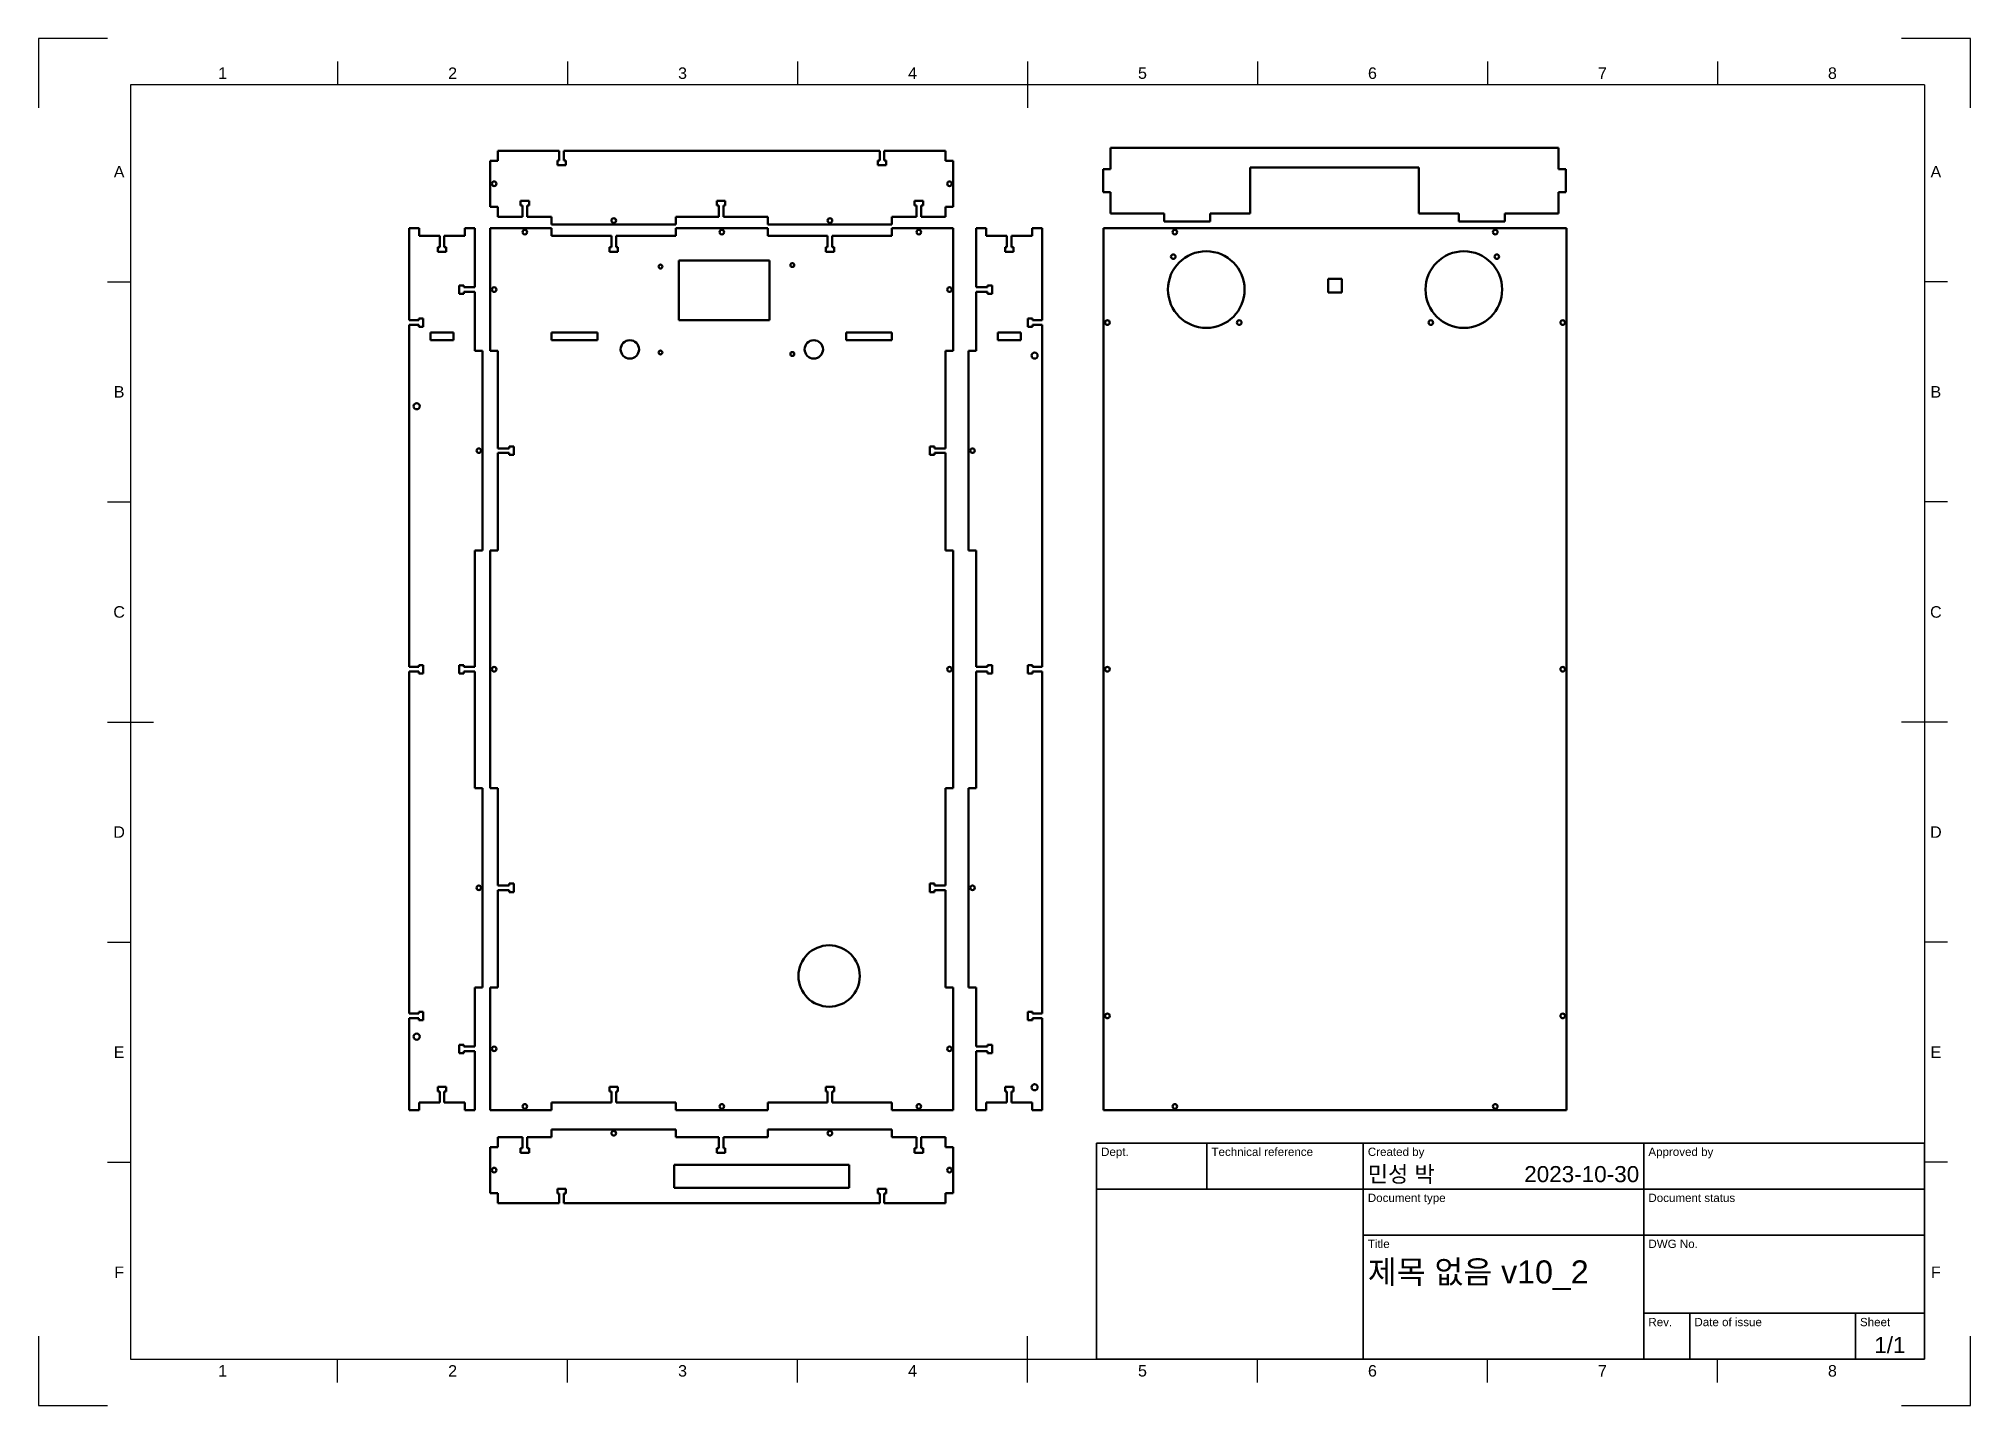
# Model space of a CAD drawing. Header units: millimetres. Extents: x 0 to 420, y 0 to 297.
import ezdxf
from ezdxf.enums import TextEntityAlignment as Align

# ---------------------------------------------------------------- set-up
doc = ezdxf.new("R2010")
doc.units = ezdxf.units.MM
doc.header["$LTSCALE"] = 0.75
for name, color, linetype, lineweight in [('BORDER', 7, 'Continuous', 25), ('TITLEBLOCK', 7, 'Continuous', 35), ('Visible', 7, 'Continuous', 50)]:
    doc.layers.add(name, color=color, linetype=linetype, lineweight=lineweight)
doc.styles.add('FusionTitle', font='arial.ttf')

# ---------------------------------------------------------------- blocks, each defined once
blk = doc.blocks.new('ISO_A3_SHEET')
at = {"layer": 'BORDER'}
for p, q in [((65, 292), (65, 287)), ((115, 292), (115, 287)), ((165, 292), (165, 287)), ((215, 292), (215, 282)), ((265, 292), (265, 287)), ((315, 292), (315, 287)), ((365, 292), (365, 287)), ((410, 287), (20, 287)), ((20, 287), (20, 10)), ((410, 287), (410, 10)), ((15, 244.16666), (20, 244.16666)), ((415, 244.16666), (410, 244.16666)), ((15, 196.33333), (20, 196.33333)), ((415, 196.33333), (410, 196.33333)), ((15, 148.5), (25, 148.5)), ((415, 148.5), (405, 148.5)), ((15, 100.66667), (20, 100.66667)), ((415, 100.66667), (410, 100.66667)), ((15, 52.83334), (20, 52.83334)), ((415, 52.83334), (410, 52.83334)), ((215, 5), (215, 15)), ((20, 10), (410, 10)), ((65, 5), (65, 10)), ((115, 5), (115, 10)), ((165, 5), (165, 10)), ((265, 5), (265, 10)), ((315, 5), (315, 10)), ((365, 5), (365, 10))]:
    blk.add_line(p, q, dxfattribs=at)
at = {"layer": 'Defpoints'}
for p, q in [((15, 297), (0, 297)), ((0, 297), (0, 282)), ((420, 297), (405, 297)), ((420, 282), (420, 297)), ((0, 15), (0, 0)), ((420, 0), (420, 15)), ((0, 0), (15, 0)), ((405, 0), (420, 0))]:
    blk.add_line(p, q, dxfattribs=at)
at = {"layer": 'BORDER', "style": 'FusionTitle'}
for s, p in [('1', (40, 289.5)), ('2', (90, 289.5)), ('3', (140, 289.5)), ('4', (190, 289.5)), ('5', (240, 289.5)), ('6', (290, 289.5)), ('7', (340, 289.5)), ('8', (390, 289.5)), ('A', (17.5, 268.08333)), ('A', (412.5, 268.08333)), ('B', (17.5, 220.25)), ('B', (412.5, 220.25)), ('C', (17.5, 172.41667)), ('C', (412.5, 172.41667)), ('D', (17.5, 124.58334)), ('D', (412.5, 124.58334)), ('E', (17.5, 76.75001)), ('E', (412.5, 76.75001)), ('F', (17.5, 28.91668)), ('F', (412.5, 28.91668)), ('1', (40, 7.5)), ('2', (90, 7.5)), ('3', (140, 7.5)), ('4', (190, 7.5)), ('5', (240, 7.5)), ('6', (290, 7.5)), ('7', (340, 7.5)), ('8', (390, 7.5))]:
    blk.add_text(s, height=2.5, dxfattribs=at).set_placement(p, align=Align.MIDDLE)
blk = doc.blocks.new('ISO_TITLEBLOCK')
at = {"layer": 'TITLEBLOCK'}
for p, q in [((0, 47), (-180, 47)), ((-180, 47), (-180, 0)), ((-156, 37), (-156, 47)), ((-122, 0), (-122, 47)), ((-61, 0), (-61, 47)), ((0, 0), (0, 47)), ((-180, 37), (0, 37)), ((-122, 27), (0, 27)), ((-61, 10), (0, 10)), ((-51, 0), (-51, 10)), ((-15, 0), (-15, 10)), ((-180, 0), (0, 0))]:
    blk.add_line(p, q, dxfattribs=at)
at = {"layer": 'TITLEBLOCK', "style": 'FusionTitle'}
for s, p in [('Dept.', (-179, 46)), ('Technical reference', (-155, 46)), ('Created by', (-121, 46)), ('Approved by', (-60, 46)), ('Document type', (-121, 36)), ('Document status', (-60, 36)), ('Title', (-121, 26)), ('DWG No.', (-60, 26)), ('Rev.', (-60, 9)), ('Date of issue', (-50, 9)), ('Sheet', (-14, 9))]:
    blk.add_text(s, height=1.8, dxfattribs=at).set_placement(p, align=Align.TOP_LEFT)
for tag, height, p in [('DEPT', 3.5, (-179, 42)), ('TECHNICAL_REFERENCE', 3.5, (-155, 42)), ('CREATED_BY', 3.5, (-121, 42)), ('APPROVED_BY', 3.5, (-60, 42)), ('DOCUMENT_TYPE', 3.5, (-121, 32)), ('DOCUMENT_STATUS', 3.5, (-60, 32)), ('TITLE_1', 5, (-121, 21.5)), ('TITLE_2', 5, (-121, 14)), ('TITLE_3', 5, (-121, 6.5)), ('DATE_OF_ISSUE', 3.5, (-50, 5))]:
    blk.add_attdef(tag, text='', height=height, dxfattribs=at).set_placement(p, align=Align.TOP_LEFT)
for tag, p in [('CREATED_DATE', (-62, 42)), ('APPROVED_DATE', (-0.99, 42))]:
    blk.add_attdef(tag, text='', height=3.5, dxfattribs=at).set_placement(p, align=Align.TOP_RIGHT)
for tag, height, p in [('DRAWING_NUMBER', 5, (-30.5, 19.75)), ('REV', 3.5, (-56, 4.85)), ('SHEET', 3.5, (-7.5, 4.85))]:
    blk.add_attdef(tag, text='', height=height, dxfattribs=at).set_placement(p, align=Align.TOP_CENTER)

msp = doc.modelspace()

# ---------------------------------------------------------------- linework, layer by layer
at = {"layer": 'Visible'}
for p, q in [((233.08, 268.63), (233.08, 273.3)), ((233.08, 273.3), (330.42, 273.3)), ((330.42, 273.3), (330.42, 268.63)), ((99.87, 270.47), (98.2, 270.47)), ((98.2, 270.47), (98.2, 260.47)), ((113.2, 272.63), (99.87, 272.63)), ((99.87, 272.63), (99.87, 270.47)), ((112.79, 270.53), (113.2, 270.53)), ((112.79, 269.53), (112.79, 270.53)), ((114.62, 269.53), (112.79, 269.53)), ((113.2, 270.53), (113.2, 272.63)), ((114.2, 272.63), (114.2, 270.53)), ((182.87, 272.63), (114.2, 272.63)), ((114.2, 270.53), (114.62, 270.53)), ((114.62, 270.53), (114.62, 269.53)), ((182.45, 270.53), (182.87, 270.53)), ((182.45, 269.53), (182.45, 270.53)), ((184.29, 269.53), (182.45, 269.53)), ((182.87, 270.53), (182.87, 272.63)), ((183.87, 272.63), (183.87, 270.53)), ((197.2, 272.63), (183.87, 272.63)), ((183.87, 270.53), (184.29, 270.53)), ((184.29, 270.53), (184.29, 269.53)), ((197.2, 270.47), (197.2, 272.63)), ((197.2, 270.47), (198.87, 270.47)), ((198.87, 270.47), (198.87, 260.47)), ((263.42, 268.97), (300.08, 268.97)), ((263.42, 258.97), (263.42, 268.97)), ((300.08, 268.97), (300.08, 258.97)), ((233.08, 268.63), (231.42, 268.63)), ((231.42, 268.63), (231.42, 263.63)), ((330.42, 268.63), (332.08, 268.63)), ((332.08, 268.63), (332.08, 263.63)), ((98.2, 260.47), (99.87, 260.47)), ((99.87, 260.47), (99.87, 258.3)), ((104.79, 260.73), (104.79, 261.73)), ((104.79, 261.73), (106.62, 261.73)), ((105.2, 260.73), (104.79, 260.73)), ((105.2, 258.3), (105.2, 260.73)), ((106.62, 260.73), (106.2, 260.73)), ((106.2, 260.73), (106.2, 258.3)), ((106.62, 261.73), (106.62, 260.73)), ((147.46, 260.73), (147.46, 261.73)), ((147.46, 261.73), (149.3, 261.73)), ((147.88, 260.73), (147.46, 260.73)), ((147.88, 258.3), (147.88, 260.73)), ((149.3, 260.73), (148.88, 260.73)), ((148.88, 260.73), (148.88, 258.3)), ((149.3, 261.73), (149.3, 260.73)), ((190.45, 260.73), (190.45, 261.73)), ((190.45, 261.73), (192.29, 261.73)), ((190.87, 260.73), (190.45, 260.73)), ((190.87, 258.3), (190.87, 260.73)), ((192.29, 260.73), (191.87, 260.73)), ((191.87, 260.73), (191.87, 258.3)), ((192.29, 261.73), (192.29, 260.73)), ((197.2, 258.3), (197.2, 260.47)), ((198.87, 260.47), (197.2, 260.47)), ((231.42, 263.63), (233.08, 263.63)), ((233.08, 258.97), (233.08, 263.63)), ((332.08, 263.63), (330.42, 263.63)), ((330.42, 263.63), (330.42, 258.97)), ((99.87, 258.3), (105.2, 258.3)), ((106.2, 258.3), (111.54, 258.3)), ((111.54, 256.63), (111.54, 258.3)), ((138.54, 256.63), (111.54, 256.63)), ((138.54, 258.3), (138.54, 256.63)), ((138.54, 258.3), (147.88, 258.3)), ((148.88, 258.3), (158.54, 258.3)), ((158.54, 256.63), (158.54, 258.3)), ((185.54, 256.63), (158.54, 256.63)), ((185.54, 258.3), (185.54, 256.63)), ((185.54, 258.3), (190.87, 258.3)), ((191.87, 258.3), (197.2, 258.3)), ((244.75, 258.97), (233.08, 258.97)), ((244.75, 257.3), (244.75, 258.97)), ((254.75, 257.3), (244.75, 257.3)), ((263.42, 258.97), (254.75, 258.97)), ((254.75, 258.97), (254.75, 257.3)), ((308.75, 258.97), (300.08, 258.97)), ((308.75, 258.97), (308.75, 257.3)), ((308.75, 257.3), (318.75, 257.3)), ((318.75, 257.3), (318.75, 258.97)), ((330.42, 258.97), (318.75, 258.97)), ((80.54, 255.8), (80.54, 235.8)), ((82.7, 255.8), (80.54, 255.8)), ((82.7, 254.13), (82.7, 255.8)), ((87.2, 254.13), (82.7, 254.13)), ((87.2, 251.7), (87.2, 254.13)), ((88.2, 254.13), (88.2, 251.7)), ((92.7, 254.13), (88.2, 254.13)), ((92.7, 255.8), (92.7, 254.13)), ((94.87, 255.8), (92.7, 255.8)), ((94.87, 242.97), (94.87, 255.8)), ((98.2, 255.8), (98.2, 229.13)), ((111.54, 255.8), (98.2, 255.8)), ((111.54, 254.13), (111.54, 255.8)), ((124.54, 254.13), (111.54, 254.13)), ((124.54, 251.7), (124.54, 254.13)), ((125.54, 254.13), (125.54, 251.7)), ((138.54, 254.13), (125.54, 254.13)), ((138.54, 255.8), (138.54, 254.13)), ((158.54, 255.8), (138.54, 255.8)), ((158.54, 254.13), (158.54, 255.8)), ((171.54, 254.13), (158.54, 254.13)), ((171.54, 251.7), (171.54, 254.13)), ((172.54, 254.13), (172.54, 251.7)), ((185.54, 254.13), (172.54, 254.13)), ((185.54, 255.8), (185.54, 254.13)), ((198.87, 255.8), (185.54, 255.8)), ((198.87, 229.13), (198.87, 255.8)), ((203.87, 255.8), (203.87, 242.97)), ((206.04, 255.8), (203.87, 255.8)), ((206.04, 254.13), (206.04, 255.8)), ((210.54, 254.13), (206.04, 254.13)), ((210.54, 251.7), (210.54, 254.13)), ((211.54, 254.13), (211.54, 251.7)), ((216.04, 254.13), (211.54, 254.13)), ((216.04, 255.8), (216.04, 254.13)), ((218.2, 255.8), (216.04, 255.8)), ((218.2, 235.8), (218.2, 255.8)), ((231.54, 255.8), (231.54, 64.13)), ((332.2, 255.8), (231.54, 255.8)), ((332.2, 64.13), (332.2, 255.8)), ((86.79, 251.7), (87.2, 251.7)), ((86.79, 250.7), (86.79, 251.7)), ((88.62, 250.7), (86.79, 250.7)), ((88.2, 251.7), (88.62, 251.7)), ((88.62, 251.7), (88.62, 250.7)), ((124.12, 251.7), (124.54, 251.7)), ((124.12, 250.7), (124.12, 251.7)), ((125.95, 250.7), (124.12, 250.7)), ((125.54, 251.7), (125.95, 251.7)), ((125.95, 251.7), (125.95, 250.7)), ((139.2, 248.8), (158.87, 248.8)), ((139.2, 235.8), (139.2, 248.8)), ((158.87, 248.8), (158.87, 235.8)), ((171.12, 251.7), (171.54, 251.7)), ((171.12, 250.7), (171.12, 251.7)), ((172.95, 250.7), (171.12, 250.7)), ((172.54, 251.7), (172.95, 251.7)), ((172.95, 251.7), (172.95, 250.7)), ((210.12, 251.7), (210.54, 251.7)), ((210.12, 250.7), (210.12, 251.7)), ((211.95, 250.7), (210.12, 250.7)), ((211.54, 251.7), (211.95, 251.7)), ((211.95, 251.7), (211.95, 250.7)), ((280.37, 244.8), (283.37, 244.8)), ((280.37, 241.8), (280.37, 244.8)), ((283.37, 244.8), (283.37, 241.8)), ((91.44, 243.38), (92.44, 243.38)), ((91.44, 241.55), (91.44, 243.38)), ((92.44, 241.55), (91.44, 241.55)), ((92.44, 243.38), (92.44, 242.97)), ((92.44, 242.97), (94.87, 242.97)), ((92.44, 241.97), (92.44, 241.55)), ((94.87, 241.97), (92.44, 241.97)), ((94.87, 229.13), (94.87, 241.97)), ((203.87, 242.97), (206.3, 242.97)), ((206.3, 241.97), (203.87, 241.97)), ((203.87, 241.97), (203.87, 229.13)), ((206.3, 243.38), (207.3, 243.38)), ((206.3, 242.97), (206.3, 243.38)), ((206.3, 241.55), (206.3, 241.97)), ((207.3, 241.55), (206.3, 241.55)), ((207.3, 243.38), (207.3, 241.55)), ((283.37, 241.8), (280.37, 241.8)), ((80.54, 235.8), (82.64, 235.8)), ((82.64, 236.22), (83.64, 236.22)), ((82.64, 235.8), (82.64, 236.22)), ((83.64, 236.22), (83.64, 234.38)), ((158.87, 235.8), (139.2, 235.8)), ((215.1, 236.22), (216.1, 236.22)), ((215.1, 234.38), (215.1, 236.22)), ((216.1, 236.22), (216.1, 235.8)), ((216.1, 235.8), (218.2, 235.8)), ((82.64, 234.8), (80.54, 234.8)), ((80.54, 234.8), (80.54, 160.47)), ((82.64, 234.38), (82.64, 234.8)), ((83.64, 234.38), (82.64, 234.38)), ((85.2, 233.13), (90.2, 233.13)), ((85.2, 231.47), (85.2, 233.13)), ((90.2, 231.47), (85.2, 231.47)), ((90.2, 233.13), (90.2, 231.47)), ((111.54, 233.13), (121.54, 233.13)), ((111.54, 231.47), (111.54, 233.13)), ((121.54, 231.47), (111.54, 231.47)), ((121.54, 233.13), (121.54, 231.47)), ((175.54, 233.13), (185.54, 233.13)), ((175.54, 231.47), (175.54, 233.13)), ((185.54, 231.47), (175.54, 231.47)), ((185.54, 233.13), (185.54, 231.47)), ((208.54, 233.13), (213.54, 233.13)), ((208.54, 231.47), (208.54, 233.13)), ((213.54, 231.47), (208.54, 231.47)), ((213.54, 233.13), (213.54, 231.47)), ((216.1, 234.38), (215.1, 234.38)), ((216.1, 234.8), (216.1, 234.38)), ((218.2, 234.8), (216.1, 234.8)), ((218.2, 160.47), (218.2, 234.8)), ((96.54, 229.13), (94.87, 229.13)), ((96.54, 185.8), (96.54, 229.13)), ((98.2, 229.13), (99.87, 229.13)), ((99.87, 229.13), (99.87, 207.97)), ((197.2, 229.13), (198.87, 229.13)), ((197.2, 207.97), (197.2, 229.13)), ((202.2, 229.13), (202.2, 185.8)), ((203.87, 229.13), (202.2, 229.13)), ((99.87, 207.97), (102.3, 207.97)), ((99.87, 206.97), (99.87, 185.8)), ((102.3, 206.97), (99.87, 206.97)), ((102.3, 208.38), (103.3, 208.38)), ((102.3, 207.97), (102.3, 208.38)), ((102.3, 206.55), (102.3, 206.97)), ((103.3, 206.55), (102.3, 206.55)), ((103.3, 208.38), (103.3, 206.55)), ((193.77, 208.38), (194.77, 208.38)), ((193.77, 206.55), (193.77, 208.38)), ((194.77, 206.55), (193.77, 206.55)), ((194.77, 208.38), (194.77, 207.97)), ((194.77, 207.97), (197.2, 207.97)), ((194.77, 206.97), (194.77, 206.55)), ((197.2, 206.97), (194.77, 206.97)), ((197.2, 185.8), (197.2, 206.97)), ((94.87, 185.8), (96.54, 185.8)), ((94.87, 160.47), (94.87, 185.8)), ((99.87, 185.8), (98.2, 185.8)), ((98.2, 185.8), (98.2, 134.13)), ((198.87, 185.8), (197.2, 185.8)), ((198.87, 134.13), (198.87, 185.8)), ((202.2, 185.8), (203.87, 185.8)), ((203.87, 185.8), (203.87, 160.47)), ((80.54, 160.47), (82.64, 160.47)), ((82.64, 160.88), (83.64, 160.88)), ((82.64, 160.47), (82.64, 160.88)), ((83.64, 160.88), (83.64, 159.05)), ((91.44, 160.88), (92.44, 160.88)), ((91.44, 159.05), (91.44, 160.88)), ((92.44, 160.88), (92.44, 160.47)), ((92.44, 160.47), (94.87, 160.47)), ((203.87, 160.47), (206.3, 160.47)), ((206.3, 160.88), (207.3, 160.88)), ((206.3, 160.47), (206.3, 160.88)), ((207.3, 160.88), (207.3, 159.05)), ((215.1, 160.88), (216.1, 160.88)), ((215.1, 159.05), (215.1, 160.88)), ((216.1, 160.88), (216.1, 160.47)), ((216.1, 160.47), (218.2, 160.47)), ((82.64, 159.47), (80.54, 159.47)), ((80.54, 159.47), (80.54, 85.13)), ((82.64, 159.05), (82.64, 159.47)), ((83.64, 159.05), (82.64, 159.05)), ((92.44, 159.05), (91.44, 159.05)), ((92.44, 159.47), (92.44, 159.05)), ((94.87, 159.47), (92.44, 159.47)), ((94.87, 134.13), (94.87, 159.47)), ((206.3, 159.47), (203.87, 159.47)), ((203.87, 159.47), (203.87, 134.13)), ((206.3, 159.05), (206.3, 159.47)), ((207.3, 159.05), (206.3, 159.05)), ((216.1, 159.05), (215.1, 159.05)), ((216.1, 159.47), (216.1, 159.05)), ((218.2, 159.47), (216.1, 159.47)), ((218.2, 85.13), (218.2, 159.47)), ((96.54, 134.13), (94.87, 134.13)), ((96.54, 90.8), (96.54, 134.13)), ((98.2, 134.13), (99.87, 134.13)), ((99.87, 134.13), (99.87, 112.97)), ((197.2, 134.13), (198.87, 134.13)), ((197.2, 112.97), (197.2, 134.13)), ((202.2, 134.13), (202.2, 90.8)), ((203.87, 134.13), (202.2, 134.13)), ((99.87, 112.97), (102.3, 112.97)), ((99.87, 111.97), (99.87, 90.8)), ((102.3, 111.97), (99.87, 111.97)), ((102.3, 113.38), (103.3, 113.38)), ((102.3, 112.97), (102.3, 113.38)), ((102.3, 111.55), (102.3, 111.97)), ((103.3, 111.55), (102.3, 111.55)), ((103.3, 113.38), (103.3, 111.55)), ((193.77, 113.38), (194.77, 113.38)), ((193.77, 111.55), (193.77, 113.38)), ((194.77, 111.55), (193.77, 111.55)), ((194.77, 113.38), (194.77, 112.97)), ((194.77, 112.97), (197.2, 112.97)), ((194.77, 111.97), (194.77, 111.55)), ((197.2, 111.97), (194.77, 111.97)), ((197.2, 90.8), (197.2, 111.97)), ((94.87, 90.8), (96.54, 90.8)), ((94.87, 77.97), (94.87, 90.8)), ((99.87, 90.8), (98.2, 90.8)), ((98.2, 90.8), (98.2, 64.13)), ((198.87, 90.8), (197.2, 90.8)), ((198.87, 64.13), (198.87, 90.8)), ((202.2, 90.8), (203.87, 90.8)), ((203.87, 90.8), (203.87, 77.97)), ((80.54, 85.13), (82.64, 85.13)), ((82.64, 84.13), (80.54, 84.13)), ((80.54, 84.13), (80.54, 64.13)), ((82.64, 85.55), (83.64, 85.55)), ((82.64, 85.13), (82.64, 85.55)), ((82.64, 83.72), (82.64, 84.13)), ((83.64, 85.55), (83.64, 83.72)), ((215.1, 85.55), (216.1, 85.55)), ((215.1, 83.72), (215.1, 85.55)), ((216.1, 85.55), (216.1, 85.13)), ((216.1, 85.13), (218.2, 85.13)), ((216.1, 84.13), (216.1, 83.72)), ((218.2, 84.13), (216.1, 84.13)), ((218.2, 64.13), (218.2, 84.13)), ((83.64, 83.72), (82.64, 83.72)), ((216.1, 83.72), (215.1, 83.72)), ((91.44, 78.38), (92.44, 78.38)), ((91.44, 76.55), (91.44, 78.38)), ((92.44, 76.55), (91.44, 76.55)), ((92.44, 78.38), (92.44, 77.97)), ((92.44, 77.97), (94.87, 77.97)), ((92.44, 76.97), (92.44, 76.55)), ((94.87, 76.97), (92.44, 76.97)), ((94.87, 64.13), (94.87, 76.97)), ((203.87, 77.97), (206.3, 77.97)), ((206.3, 76.97), (203.87, 76.97)), ((203.87, 76.97), (203.87, 64.13)), ((206.3, 78.38), (207.3, 78.38)), ((206.3, 77.97), (206.3, 78.38)), ((206.3, 76.55), (206.3, 76.97)), ((207.3, 76.55), (206.3, 76.55)), ((207.3, 78.38), (207.3, 76.55)), ((86.79, 69.23), (88.62, 69.23)), ((86.79, 68.23), (86.79, 69.23)), ((87.2, 68.23), (86.79, 68.23)), ((87.2, 65.8), (87.2, 68.23)), ((88.2, 68.23), (88.2, 65.8)), ((88.62, 68.23), (88.2, 68.23)), ((88.62, 69.23), (88.62, 68.23)), ((124.12, 69.23), (125.95, 69.23)), ((124.12, 68.23), (124.12, 69.23)), ((124.54, 68.23), (124.12, 68.23)), ((124.54, 65.8), (124.54, 68.23)), ((125.54, 68.23), (125.54, 65.8)), ((125.95, 68.23), (125.54, 68.23)), ((125.95, 69.23), (125.95, 68.23)), ((171.12, 69.23), (172.95, 69.23)), ((171.12, 68.23), (171.12, 69.23)), ((171.54, 68.23), (171.12, 68.23)), ((171.54, 65.8), (171.54, 68.23)), ((172.54, 68.23), (172.54, 65.8)), ((172.95, 68.23), (172.54, 68.23)), ((172.95, 69.23), (172.95, 68.23)), ((210.12, 69.23), (211.95, 69.23)), ((210.12, 68.23), (210.12, 69.23)), ((210.54, 68.23), (210.12, 68.23)), ((210.54, 65.8), (210.54, 68.23)), ((211.54, 68.23), (211.54, 65.8)), ((211.95, 68.23), (211.54, 68.23)), ((211.95, 69.23), (211.95, 68.23)), ((80.54, 64.13), (82.7, 64.13)), ((82.7, 64.13), (82.7, 65.8)), ((82.7, 65.8), (87.2, 65.8)), ((88.2, 65.8), (92.7, 65.8)), ((92.7, 65.8), (92.7, 64.13)), ((92.7, 64.13), (94.87, 64.13)), ((98.2, 64.13), (111.54, 64.13)), ((111.54, 65.8), (124.54, 65.8)), ((111.54, 64.13), (111.54, 65.8)), ((125.54, 65.8), (138.54, 65.8)), ((138.54, 65.8), (138.54, 64.13)), ((138.54, 64.13), (158.54, 64.13)), ((158.54, 64.13), (158.54, 65.8)), ((158.54, 65.8), (171.54, 65.8)), ((172.54, 65.8), (185.54, 65.8)), ((185.54, 65.8), (185.54, 64.13)), ((185.54, 64.13), (198.87, 64.13)), ((203.87, 64.13), (206.04, 64.13)), ((206.04, 64.13), (206.04, 65.8)), ((206.04, 65.8), (210.54, 65.8)), ((211.54, 65.8), (216.04, 65.8)), ((216.04, 65.8), (216.04, 64.13)), ((216.04, 64.13), (218.2, 64.13)), ((231.54, 64.13), (332.2, 64.13)), ((138.54, 59.97), (111.54, 59.97)), ((111.54, 59.97), (111.54, 58.3)), ((138.54, 58.3), (138.54, 59.97)), ((185.54, 59.97), (158.54, 59.97)), ((158.54, 59.97), (158.54, 58.3)), ((185.54, 58.3), (185.54, 59.97)), ((99.87, 56.13), (98.2, 56.13)), ((98.2, 56.13), (98.2, 46.13)), ((105.2, 58.3), (99.87, 58.3)), ((99.87, 58.3), (99.87, 56.13)), ((104.79, 54.87), (104.79, 55.87)), ((104.79, 55.87), (105.2, 55.87)), ((106.62, 54.87), (104.79, 54.87)), ((105.2, 55.87), (105.2, 58.3)), ((106.2, 58.3), (106.2, 55.87)), ((111.54, 58.3), (106.2, 58.3)), ((106.2, 55.87), (106.62, 55.87)), ((106.62, 55.87), (106.62, 54.87)), ((147.88, 58.3), (138.54, 58.3)), ((147.46, 54.87), (147.46, 55.87)), ((147.46, 55.87), (147.88, 55.87)), ((149.3, 54.87), (147.46, 54.87)), ((147.88, 55.87), (147.88, 58.3)), ((148.88, 58.3), (148.88, 55.87)), ((158.54, 58.3), (148.88, 58.3)), ((148.88, 55.87), (149.3, 55.87)), ((149.3, 55.87), (149.3, 54.87)), ((190.87, 58.3), (185.54, 58.3)), ((190.45, 54.87), (190.45, 55.87)), ((190.45, 55.87), (190.87, 55.87)), ((192.29, 54.87), (190.45, 54.87)), ((190.87, 55.87), (190.87, 58.3)), ((191.87, 58.3), (191.87, 55.87)), ((197.2, 58.3), (191.87, 58.3)), ((191.87, 55.87), (192.29, 55.87)), ((192.29, 55.87), (192.29, 54.87)), ((197.2, 56.13), (197.2, 58.3)), ((198.87, 56.13), (197.2, 56.13)), ((198.87, 46.13), (198.87, 56.13)), ((138.2, 47.3), (138.2, 52.3)), ((138.2, 52.3), (176.2, 52.3)), ((176.2, 52.3), (176.2, 47.3)), ((112.79, 46.07), (112.79, 47.07)), ((112.79, 47.07), (114.62, 47.07)), ((114.62, 47.07), (114.62, 46.07)), ((176.2, 47.3), (138.2, 47.3)), ((182.45, 46.07), (182.45, 47.07)), ((182.45, 47.07), (184.29, 47.07)), ((184.29, 47.07), (184.29, 46.07)), ((98.2, 46.13), (99.87, 46.13)), ((99.87, 46.13), (99.87, 43.97)), ((99.87, 43.97), (113.2, 43.97)), ((113.2, 46.07), (112.79, 46.07)), ((113.2, 43.97), (113.2, 46.07)), ((114.62, 46.07), (114.2, 46.07)), ((114.2, 46.07), (114.2, 43.97)), ((114.2, 43.97), (182.87, 43.97)), ((182.87, 46.07), (182.45, 46.07)), ((182.87, 43.97), (182.87, 46.07)), ((184.29, 46.07), (183.87, 46.07)), ((183.87, 46.07), (183.87, 43.97)), ((183.87, 43.97), (197.2, 43.97)), ((197.2, 43.97), (197.2, 46.13)), ((197.2, 46.13), (198.87, 46.13))]:
    msp.add_line(p, q, dxfattribs=at)
at = {"layer": 'Visible', "extrusion": (0, 0, -1)}
for centre, radius in [((-99.04, 265.47), 0.5), ((-198.04, 265.47), 0.5), ((-125.04, 257.47), 0.5), ((-172.04, 257.47), 0.5), ((-105.7, 254.97), 0.5), ((-148.54, 254.97), 0.5), ((-191.37, 254.97), 0.5), ((-247.04, 254.97), 0.5), ((-316.7, 254.97), 0.5), ((-135.2, 247.47), 0.417), ((-163.87, 247.8), 0.417), ((-253.87, 242.47), 8.33), ((-246.7, 249.63), 0.5), ((-309.87, 242.47), 8.33), ((-317.04, 249.63), 0.5), ((-99.04, 242.47), 0.5), ((-198.04, 242.47), 0.5), ((-232.37, 235.3), 0.5), ((-261.04, 235.3), 0.5), ((-302.7, 235.3), 0.5), ((-331.37, 235.3), 0.5), ((-128.54, 229.47), 2), ((-168.54, 229.47), 2), ((-135.2, 228.8), 0.417), ((-163.87, 228.47), 0.417), ((-216.54, 228.13), 0.667), ((-82.2, 217.13), 0.667), ((-95.7, 207.47), 0.5), ((-203.04, 207.47), 0.5), ((-99.04, 159.97), 0.5), ((-198.04, 159.97), 0.5), ((-232.37, 159.97), 0.5), ((-331.37, 159.97), 0.5), ((-95.7, 112.47), 0.5), ((-203.04, 112.47), 0.5), ((-171.87, 93.3), 6.67), ((-232.37, 84.63), 0.5), ((-331.37, 84.63), 0.5), ((-82.2, 80.13), 0.667), ((-99.04, 77.47), 0.5), ((-198.04, 77.47), 0.5), ((-216.54, 69.13), 0.667), ((-105.7, 64.97), 0.5), ((-148.54, 64.97), 0.5), ((-191.37, 64.97), 0.5), ((-247.04, 64.97), 0.5), ((-316.7, 64.97), 0.5), ((-125.04, 59.13), 0.5), ((-172.04, 59.13), 0.5), ((-99.04, 51.13), 0.5), ((-198.04, 51.13), 0.5)]:
    msp.add_circle(centre, radius, dxfattribs=at)

# ---------------------------------------------------------------- block references
at = {"layer": 'BORDER'}
msp.add_blockref('ISO_A3_SHEET', (0, 0), dxfattribs=at)
at = {"layer": 'TITLEBLOCK'}
msp.add_blockref('ISO_TITLEBLOCK', (410, 10), dxfattribs=at).add_auto_attribs({'CREATED_DATE': '2023-10-30', 'SHEET': '1/1', 'TITLE_1': '제목 없음 v10_2', 'CREATED_BY': '민성 박'})

doc.saveas('drawing.dxf')
